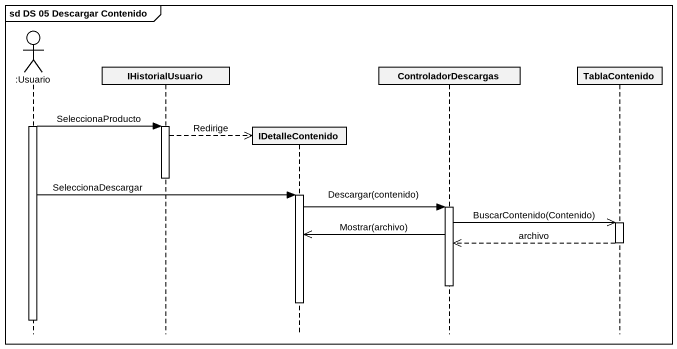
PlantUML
@startuml
mainframe sd DS 05 Descargar Contenido
hide footbox
actor ":Usuario" as Usuario
participant IHistorialUsuario
participant IDetalleContenido
participant ControladorDescargas
participant TablaContenido

activate Usuario
Usuario -> IHistorialUsuario : SeleccionaProducto
activate IHistorialUsuario
IHistorialUsuario -->> IDetalleContenido ** : Redirige
deactivate IHistorialUsuario
Usuario -> IDetalleContenido : SeleccionaDescargar
activate IDetalleContenido
IDetalleContenido -> ControladorDescargas : Descargar(contenido)
activate ControladorDescargas
ControladorDescargas ->> TablaContenido : BuscarContenido(Contenido)
activate TablaContenido
ControladorDescargas ->> IDetalleContenido : Mostrar(archivo)
TablaContenido -->> ControladorDescargas : archivo
deactivate TablaContenido
deactivate ControladorDescargas
deactivate IDetalleContenido
deactivate Usuario
@enduml
